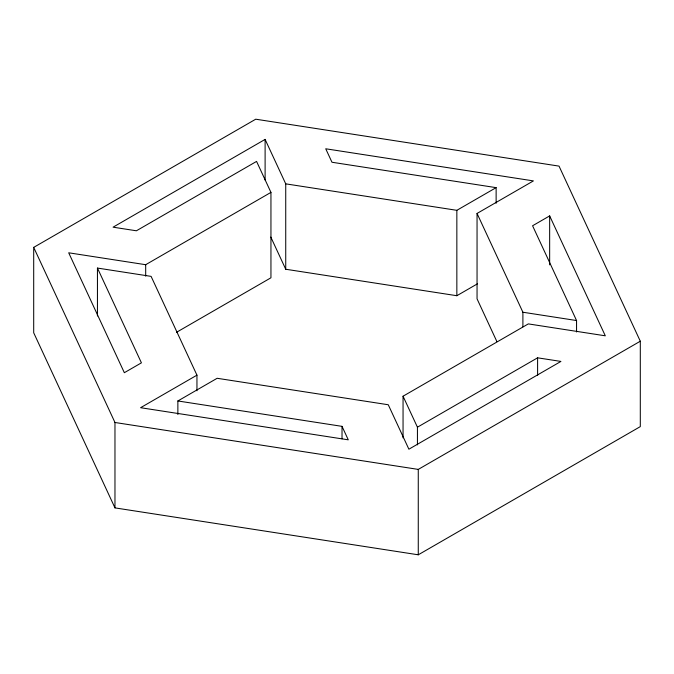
<?xml version="1.0" encoding="UTF-8"?>
<svg xmlns="http://www.w3.org/2000/svg" width="674" height="674" viewBox="0 0 674 674"><rect width="100%" height="100%" fill="white"/><g stroke="black" fill="none" stroke-linecap="round" stroke-linejoin="round"><path stroke-width="1.01" d="M33.7 247.383L255.732 119.197L559.032 166.116L640.3 341.221L640.3 426.617L418.268 554.803L114.968 507.884L33.7 332.779L33.7 247.383L114.968 422.488L114.968 507.884M477.377 283.864L456.846 295.718L285.734 269.246L285.734 183.85L265.109 139.4L113.072 227.18L136.401 230.786L256.567 161.406L270.948 192.385L270.948 277.789L176.546 332.282M196.951 390.777L196.951 375.157L151.102 276.374L97.444 268.067L141.422 362.839L124.345 372.705L68.697 252.792L145.685 264.705L270.948 192.385M285.734 183.85L456.846 210.322L496.131 187.642L496.131 203.262M196.951 375.157L140.588 407.703L348.273 439.827L342.021 426.356L177.869 400.963L177.869 414.502M496.89 341.583L477.049 298.843L477.049 213.447L533.412 180.902L325.727 148.777L331.979 162.249L496.131 187.642M177.869 400.963L217.154 378.283L388.266 404.754L408.891 449.204L560.928 361.424L537.599 357.818L417.433 427.198L417.433 444.899M403.052 437.873L403.052 396.211L528.315 323.899L605.303 335.812L549.655 215.899L532.578 225.765L576.556 320.538L576.556 331.987M114.968 422.488L418.268 469.407L640.3 341.221M477.049 213.447L522.898 312.231L576.556 320.538M403.052 396.211L417.433 427.198M270.813 237.088L285.734 269.246M549.655 215.899L549.655 264.848M537.599 357.818L537.599 375.519M522.898 312.231L522.898 326.814M456.846 210.322L456.846 295.718M418.268 469.407L418.268 554.803M342.021 426.356L342.021 438.858M265.109 139.4L265.109 180.017M145.685 264.705L145.685 276.163M97.444 268.067L97.444 315.971"/></g></svg>
